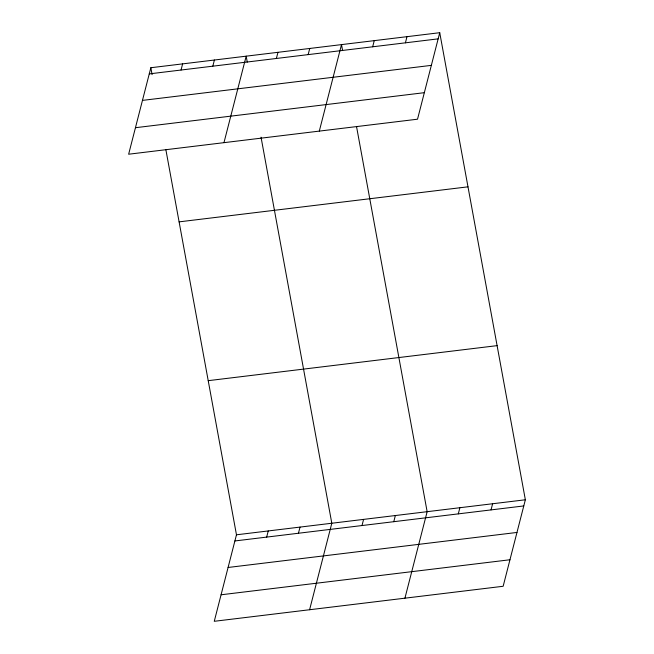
<?xml version="1.0" encoding="UTF-8"?>
<svg xmlns="http://www.w3.org/2000/svg" width="654" height="654" viewBox="0 0 654 654"><rect width="100%" height="100%" fill="white"/><g stroke="black" fill="none" stroke-linecap="round" stroke-linejoin="round"><path stroke-width="0.98" d="M150.845 67.73L128.642 154.221L417.53 119.2L439.733 32.7L150.845 67.73L152.112 74.646M181.044 70.027L182.621 63.871M212.82 66.177L214.406 60.021M223.97 142.662L246.182 56.17L247.269 62.097M276.38 58.468L277.958 52.312M308.157 54.617L309.734 48.461M319.307 131.102L341.511 44.611L342.598 50.538M165.879 149.733L236.47 534.8L214.267 621.3L503.155 586.27L525.358 499.779L439.733 32.7M372.674 46.794L374.252 40.638M266.668 537.106L268.254 530.95M405.415 42.829L406.992 36.673M298.445 533.255L300.031 527.099M309.595 609.741L331.807 523.241L261.036 137.185M362.005 525.546L363.583 519.39M393.782 521.696L395.359 515.54M404.932 598.181L427.144 511.69L356.544 126.614M458.299 513.872L459.876 507.717M491.04 509.899L492.617 503.744M149.267 73.886L438.155 38.856M142.458 100.397L431.346 65.367M135.443 127.71L424.332 92.68M179.106 221.861L467.994 186.831M208.217 380.669L497.105 345.639M236.47 534.8L525.358 499.779M234.892 540.956L523.78 505.934M228.083 567.476L516.971 532.446M221.077 594.788L509.956 559.759"/></g></svg>
